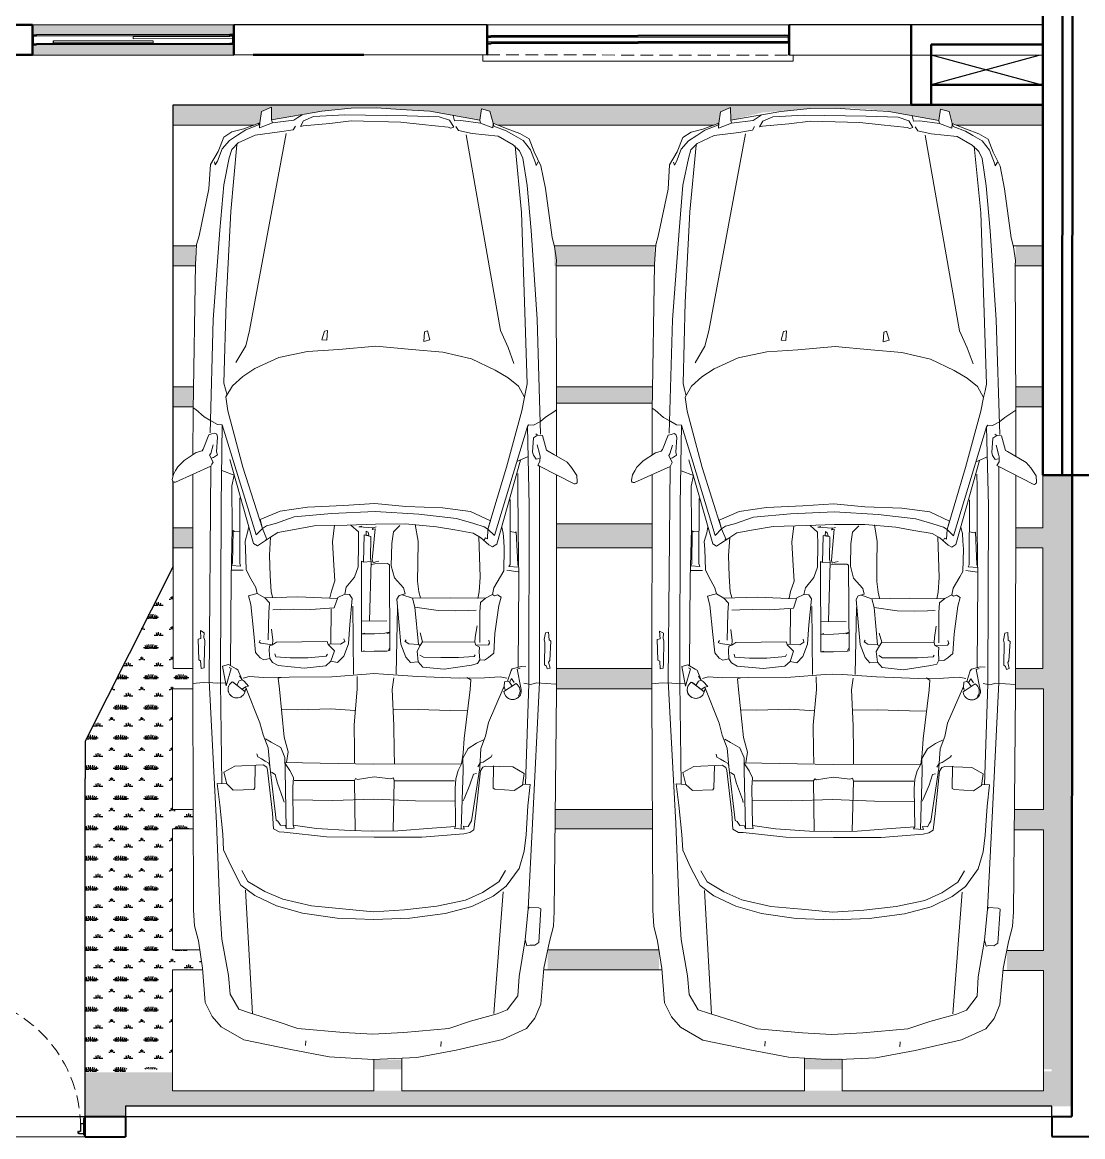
# Model space of a CAD drawing. Header units: centimetres. Extents: x -48696 to 156237, y -5617 to 29024.
# Drawn here: x -13619 to -13093, y 13970 to 14524 of the extents above; entities that cross this region are included whole.
import ezdxf

# ---------------------------------------------------------------- set-up
doc = ezdxf.new("R2010")
doc.units = ezdxf.units.CM
doc.linetypes.add('HIDDEN', pattern=[9.525, 6.35, -3.175])
for name, color, linetype in [('ACESSORIOS', 2, 'Continuous'), ('Hachuria - Moveis', 1, 'Continuous'), ('Piso', 55, 'Continuous'), ('PN010', 1, 'Continuous')]:
    doc.layers.add(name, color=color, linetype=linetype)
for name, color, linetype, lineweight in [('Hachura', 1, 'Continuous', 9), ('Parede Baixa', 5, 'Continuous', 50), ('Parede Corte', 4, 'Continuous', 40), ('Pisos Externos', 15, 'Continuous', 9), ('Portas - Janelas', 2, 'Continuous', 20), ('Projeção Janela', 15, 'HIDDEN', 9), ('Projeção Portas', 55, 'HIDDEN', 5), ('Vaga', 184, 'Continuous', 13)]:
    doc.layers.add(name, color=color, linetype=linetype, lineweight=lineweight)
pattern_1 = [(360, (2776.694, 2662.583), (15, 15), [2.25, -0.45, 0.6, -0.45, 2.25, -9]), (360, (2775.944, 2663.033), (15, 15), [1.5, -1.125, 2.25, -1.125, 1.5, -7.5]), (360, (2781.194, 2669.033), (15, 15), [1.875, -0.75, 1.875, -10.5]), (360, (2773.694, 2672.033), (15, 15), [0.75, -1.5, 0.75, -12]), (90, (2775.194, 2672.033), (-15, 15), [1.35, -13.65]), (90, (2779.694, 2663.033), (-15, 15), [1.5, -13.5]), (90, (2783.444, 2669.033), (-15, 15), [1.5, -13.5]), (45, (2781.644, 2662.883), (5e-15, 15), [1.5, -19.713203]), (135, (2777.744, 2662.883), (-15, 5e-15), [1.5, -19.713203]), (63.43495, (2781.194, 2662.958), (8e-10, 15), [1.5, -32.04102]), (75.963757, (2780.4442, 2663.033), (5e-10, 15), [1.5, -60.346584]), (75.963757, (2784.1942, 2669.033), (5e-10, 15), [1.2, -60.646584]), (75.963757, (2775.4942, 2672.033), (5e-10, 15), [1.05, -60.796584]), (104.036243, (2778.9442, 2663.033), (-5e-10, 15), [1.5, -60.346584]), (104.036243, (2782.6942, 2669.033), (-5e-10, 15), [1.2, -60.646584]), (104.036243, (2774.8942, 2672.033), (-5e-10, 15), [1.05, -60.796584]), (116.56505, (2778.194, 2662.958), (-6e-09, 15), [1.5, -32.041002])]

# ---------------------------------------------------------------- blocks, each defined once
blk = doc.blocks.new('Audi A4 Cab dessus')
at = {"color": 0, "linetype": 'Continuous', "flags": 128}
for points in [[(0.841, -0.23), (0.8417, 0.7715), (0.838, 1.7799), (0.8336, 1.8519), (0.8155, 1.9203), (0.7966, 2.0469), (0.7841, 2.2046), (0.7524, 2.2693), (0.7105, 2.3167), (0.6068, 2.377), (0.3901, 2.4221), (0.2129, 2.4556), (0.0121, 2.4683), (-0.1902, 2.4586), (-0.3715, 2.4252), (-0.5852, 2.3759), (-0.696, 2.3247), (-0.7348, 2.2778), (-0.7613, 2.2123), (-0.7762, 2.0474), (-0.8019, 1.9236), (-0.8198, 1.853), (-0.824, 1.7861), (-0.834, 0.774), (-0.8347, -0.2263)], [(-0.3024, 2.385), (-0.301, 2.4073)], [(0.3203, 2.3816), (0.3217, 2.404)], [(0.7584, -0.2673), (0.7669, 0.7224), (0.7321, 1.3788), (0.7164, 1.7697), (0.7075, 1.9136), (0.6778, 2.0813), (0.6697, 2.1669), (0.6293, 2.2367), (0.5811, 2.2532), (0.4536, 2.2926), (0.3571, 2.3256), (0.1476, 2.3432), (0.0137, 2.3517), (-0.1303, 2.3428), (-0.3375, 2.3245), (-0.4383, 2.2905), (-0.5613, 2.2579), (-0.6073, 2.2384), (-0.6562, 2.1743), (-0.6618, 2.085), (-0.6903, 1.9165)], [(-0.5878, 1.695), (-0.5448, 2.256)], [(0.5992, 1.6874), (0.5666, 2.2577)], [(-0.6777, 1.1988), (-0.713, 1.201), (-0.7024, 1.2989), (-0.6939, 1.4328), (-0.6847, 1.5084), (-0.6618, 1.5876), (-0.6029, 1.6691), (-0.5418, 1.7145), (-0.4447, 1.7622), (-0.3216, 1.7947), (-0.159, 1.8159), (0.0073, 1.8233), (0.1772, 1.8171), (0.337, 1.7936), (0.4558, 1.7592), (0.556, 1.7126), (0.6201, 1.6637), (0.6641, 1.5803), (0.6995, 1.5019), (0.704, 1.4299), (0.7178, 1.2946), (0.7295, 1.1953), (0.6849, 1.1981), (0.6994, 1.1434), (0.6483, 1.1153), (0.518, 1.11), (0.5007, 1.1201), (0.4971, 1.1337), (0.4738, 1.3324), (0.4693, 1.4044), (0.4434, 1.4194), (0.4211, 1.4208), (0.2253, 1.4421), (0.0057, 1.4425), (-0.2138, 1.4429), (-0.4074, 1.4282), (-0.4348, 1.421), (-0.4535, 1.4087), (-0.4627, 1.3331), (-0.484, 1.1373), (-0.4941, 1.12), (-0.5077, 1.1164), (-0.633, 1.1198), (-0.6849, 1.1499), (-0.677, 1.2032), (-0.6396, 1.2278), (-0.5504, 1.2221), (-0.5417, 1.2171), (-0.5437, 1.1142)], [(-0.7038, 1.774), (-0.7241, 1.3809), (-0.7562, 0.7287), (-0.7561, -0.266), (-0.7475, -0.2711), (-0.7575, -0.2884), (-0.7589, -0.3107), (-0.7553, -0.3243), (-0.7445, -0.3654)], [(0.6159, 1.5968), (0.5877, 1.6478), (0.5099, 1.6931), (0.4271, 1.7297), (0.2946, 1.7604), (0.1521, 1.7739), (0.0095, 1.7873), (-0.1344, 1.7785), (-0.2834, 1.761), (-0.4151, 1.7334), (-0.4935, 1.698), (-0.5683, 1.649), (-0.5984, 1.5971)], [(-0.3692, 1.3944), (-0.3642, 1.4031), (-0.4088, 1.4059), (-0.4052, 1.3922), (-0.4275, 1.3936), (-0.4376, 1.3763), (-0.4426, 1.3677), (-0.4804, 1.1236), (-0.486, 1.0344), (-0.5075, 0.9775), (-0.5204, 0.9155), (-0.5885, 0.7585)], [(-0.4975, 0.9947), (-0.4651, 1.0106), (-0.4277, 1.0352), (-0.4026, 1.0784), (-0.4034, 1.1367), (-0.3953, 1.405)], [(0.3787, 1.3877), (0.2721, 1.4033), (0.1159, 1.4132), (0.013, 1.4152), (-0.1036, 1.4136), (-0.2613, 1.4011), (-0.3692, 1.3944), (-0.3668, 1.2195), (-0.3696, 1.1749), (-0.3811, 1.1353), (-0.3967, 1.1058), (-0.404, 1.0561), (-0.4082, 0.9891), (-0.4359, 0.7623), (-0.4387, 0.7177), (-0.4215, 0.7077)], [(0.411, 1.4035), (0.375, 1.4013), (0.3787, 1.3877), (0.3811, 1.2128), (0.3783, 1.1681), (0.3942, 1.1358), (0.4187, 1.0984), (0.007, 1.1064), (-0.3967, 1.1058)], [(-0.0813, 1.4122), (-0.0867, 1.184), (-0.0831, 1.1703), (-0.0695, 1.1739), (0.0061, 1.1647), (0.0831, 1.1777), (0.0918, 1.1727), (0.0968, 1.1814), (0.3747, 1.1818)], [(0.0968, 1.1814), (0.0936, 1.4146)], [(0.506, 0.9898), (0.48, 1.0049), (0.4368, 1.03), (0.4173, 1.076), (0.4165, 1.1343), (0.411, 1.4035), (0.4147, 1.3899), (0.437, 1.3885), (0.4492, 1.3698), (0.4579, 1.3648), (0.4871, 1.1165), (0.4907, 1.1028), (0.508, 1.0927), (0.5253, 1.0827), (0.5425, 1.0726), (0.5462, 1.059)], [(-0.4036, 1.2756), (-0.4086, 1.267), (-0.4352, 1.2014), (-0.4516, 1.1532), (-0.4653, 1.1496)], [(-0.3676, 1.2778), (-0.1841, 1.2752), (0.0081, 1.2676), (0.1967, 1.2737), (0.3803, 1.2711)], [(0.4213, 1.2819), (0.4249, 1.2682), (0.4517, 1.1949), (0.4625, 1.1539), (0.4798, 1.1438)], [(-0.6907, 1.1996), (-0.7065, 0.7346), (-0.7089, -0.0853), (-0.7004, -0.4488)], [(-0.0867, 1.184), (-0.3646, 1.1835)], [(0.6849, 1.1981), (0.6553, 1.2268), (0.561, 1.2238), (0.556, 1.2152), (0.554, 1.1122)], [(0.7072, 1.1967), (0.7137, 0.7303), (0.7113, -0.0896), (0.7061, -0.4567)], [(-0.5379, 1.0645), (-0.5329, 1.0732), (-0.5142, 1.0854), (-0.4955, 1.0977), (-0.4818, 1.1013), (-0.4717, 1.1186)], [(-0.0853, 0.7089), (-0.0775, 0.7622), (-0.0849, 0.9284), (-0.0865, 1.045), (-0.0873, 1.1033)], [(0.0846, 0.7027), (0.0838, 0.761), (0.0986, 0.9258), (0.097, 1.0424), (0.0962, 1.1007)], [(0.4344, 0.7075), (0.4481, 0.7111), (0.4422, 0.7608), (0.4203, 0.9818), (0.4022, 1.0501), (0.4093, 1.0985)], [(0.4871, 1.1165), (0.4951, 1.0308), (0.5182, 0.9711), (0.5327, 0.9164), (0.5985, 0.751)], [(-0.0805, 0.8565), (-0.1971, 0.8548), (-0.3447, 0.8597), (-0.4253, 0.8603)], [(0.0944, 0.8589), (0.206, 0.8519), (0.3586, 0.8557), (0.4329, 0.8551)], [(-0.5921, 0.7722), (-0.6482, 0.7354)], [(0.5999, 0.7733), (0.6554, 0.7295)], [(0.6033, 0.7706), (0.6588, 0.7268)], [(-0.6842, 0.7332), (-0.7152, 0.7396), (-0.7425, 0.7324), (-0.7872, 0.7352), (-0.8318, 0.738)], [(-0.5936, 0.7499), (-0.595, 0.7275), (-0.6086, 0.7239), (-0.6251, 0.6757), (-0.6301, 0.667), (-0.6711, 0.6562), (-0.6935, 0.6576)], [(-0.6661, 0.6648), (-0.6525, 0.6684), (-0.6697, 0.7553)], [(-0.6396, 0.7304), (-0.6273, 0.7117), (-0.6173, 0.729)], [(-0.6086, 0.7239), (-0.6173, 0.729), (-0.6295, 0.7477)], [(-0.5936, 0.7499), (-0.5972, 0.7635)], [(0.6266, 0.6999), (0.6143, 0.7186), (0.6057, 0.7236), (0.5848, 0.7473), (0.5985, 0.751), (0.6147, 0.7616)], [(0.5947, 0.7575), (0.5997, 0.7661)], [(0.6735, 0.6611), (0.6648, 0.6661), (0.6877, 0.7453), (0.7044, 0.6547), (0.6771, 0.6474), (0.6425, 0.6675), (0.6339, 0.6726), (0.6143, 0.7186), (0.628, 0.7222), (0.6395, 0.742)], [(0.6914, 0.7317), (0.7273, 0.7339), (0.7497, 0.7325), (0.7943, 0.7297), (0.8417, 0.7352)], [(0.6093, 0.7099), (0.582, 0.7027), (0.515, 0.7069), (0.3984, 0.7053), (0.2012, 0.7043), (0.0436, 0.6918), (0.0076, 0.6896), (-0.037, 0.6924), (-0.1933, 0.7022), (-0.3855, 0.7099), (-0.5021, 0.7083), (-0.574, 0.7038), (-0.605, 0.7103)], [(-0.1975, 0.6353), (-0.2184, 0.659), (-0.3163, 0.6697), (-0.443, 0.6508), (-0.4703, 0.6435), (-0.4804, 0.6262), (-0.4781, 0.5902), (-0.4795, 0.5679), (-0.4623, 0.5579)], [(-0.0953, 0.6916), (-0.1014, 0.3828)], [(0.1019, 0.6926), (0.1045, 0.3788)], [(-0.6554, -0.2321), (-0.6562, -0.1738), (-0.6572, 0.0235), (-0.6605, 0.2567), (-0.6575, 0.6598)], [(-0.1981, 0.5547), (-0.182, 0.3834), (-0.1711, 0.3424), (-0.346, 0.3399), (-0.5073, 0.3411), (-0.5396, 0.3253), (-0.5483, 0.3303), (-0.562, 0.3267), (-0.5792, 0.3367), (-0.5678, 0.3763), (-0.5507, 0.5052), (-0.5451, 0.5945), (-0.5214, 0.6154), (-0.5027, 0.6276), (-0.4804, 0.6262)], [(-0.4586, 0.5442), (-0.2168, 0.5424), (-0.2067, 0.5597), (-0.1916, 0.5856), (-0.1975, 0.6353), (-0.1615, 0.6375), (-0.1406, 0.6138), (-0.1175, 0.5541), (-0.1094, 0.4684), (-0.0991, 0.3468), (-0.1092, 0.3295), (-0.1365, 0.3223), (-0.1293, 0.2949), (-0.0875, 0.2475), (-0.073, 0.1928), (-0.075, 0.0899), (-0.0828, 0.0366), (-0.1116, 0.007)], [(0.473, 0.3959), (0.437, 0.3937), (0.3787, 0.3929), (0.2981, 0.3935), (0.1902, 0.3868), (0.1737, 0.3386), (0.1413, 0.3227), (0.119, 0.3241), (0.1067, 0.3428), (0.1188, 0.463), (0.1244, 0.5523), (0.1459, 0.6092), (0.1747, 0.6387), (0.2056, 0.6323)], [(0.4787, 0.4852), (0.4728, 0.5348), (0.4742, 0.5571), (0.4555, 0.5449), (0.2223, 0.5416), (0.2187, 0.5553), (0.1891, 0.5841), (0.2056, 0.6323), (0.2293, 0.6532), (0.3287, 0.6649), (0.4489, 0.6528), (0.4748, 0.6378), (0.4871, 0.6191)], [(0.2215, 0.5999), (0.2265, 0.6086), (0.3122, 0.6166), (0.3928, 0.616), (0.4598, 0.6118), (0.4634, 0.5982)], [(0.5444, 0.3197), (0.5581, 0.3233), (0.5854, 0.3306), (0.5746, 0.3716), (0.5607, 0.5069), (0.5526, 0.5925), (0.5317, 0.6163), (0.5144, 0.6263), (0.4871, 0.6191), (0.4893, 0.5831), (0.4879, 0.5608), (0.4742, 0.5571), (0.5275, 0.5493), (0.5362, 0.5443), (0.5311, 0.5356)], [(0.6508, -0.2254), (0.6611, -0.1761), (0.66, 0.0212), (0.6655, 0.2493), (0.6684, 0.6525)], [(0.8037, 0.6663), (0.7901, 0.6627)], [(-0.2039, 0.6043), (-0.2212, 0.6144), (-0.3018, 0.615), (-0.3824, 0.6156), (-0.4544, 0.6112), (-0.4594, 0.6025)], [(0.0163, 0.1872), (0.0026, 0.1836), (-0.0557, 0.1827), (-0.0643, 0.1878), (-0.0664, 0.5822), (-0.0527, 0.5859), (0.0056, 0.5867), (0.0639, 0.5875), (0.0502, 0.5838)], [(-0.0593, 0.5807), (-0.0643, 0.5721)], [(0.0559, 0.1757), (0.0645, 0.1707), (0.0639, 0.5875)], [(-0.522, 0.5347), (-0.5256, 0.5484), (-0.5206, 0.5571), (-0.4623, 0.5579), (-0.4586, 0.5442), (-0.46, 0.5219), (-0.4679, 0.4686)], [(-0.5073, 0.3411), (-0.4835, 0.3621), (-0.4807, 0.4067), (-0.4809, 0.5456)], [(-0.2168, 0.5424), (-0.2059, 0.5014)], [(-0.2067, 0.5597), (-0.1981, 0.5547), (-0.1534, 0.5519), (-0.1361, 0.5418)], [(-0.1359, 0.542), (-0.1409, 0.5334)], [(0.205, 0.5517), (0.1604, 0.5545), (0.1417, 0.5422), (0.1453, 0.5286)], [(0.2187, 0.5553), (0.205, 0.5517), (0.2038, 0.3905)], [(0.5837, 0.0112), (0.5895, 0.039), (0.6009, 0.0787), (0.5987, 0.1146), (0.5957, 0.2089), (0.5798, 0.2413), (0.5517, 0.2924), (0.5444, 0.3197), (0.5098, 0.3398), (0.4889, 0.3635), (0.4917, 0.4082), (0.4951, 0.5334)], [(-0.0533, 0.5052), (-0.067, 0.5016), (0.005, 0.506), (0.0633, 0.5068)], [(-0.0637, 0.4982), (-0.05, 0.5018)], [(-0.0525, 0.4469), (0.0641, 0.4485)], [(0.0281, 0.4463), (0.0199, 0.1735)], [(-0.182, 0.3834), (-0.2885, 0.3991), (-0.3692, 0.3997), (-0.4275, 0.3988), (-0.4634, 0.3966)], [(-0.5396, 0.3253), (-0.5461, 0.2943), (-0.5762, 0.2424), (-0.5913, 0.2165), (-0.5933, 0.1135), (-0.5911, 0.0776), (-0.5889, 0.0416), (-0.5816, 0.0142)], [(-0.4759, 0.0569), (-0.4789, 0.1512), (-0.4819, 0.2454), (-0.4777, 0.3124), (-0.4713, 0.3434)], [(-0.1836, 0.0026), (-0.1966, 0.0796), (-0.1946, 0.1825), (-0.194, 0.2632), (-0.1999, 0.3128), (-0.2071, 0.3402)], [(-0.1711, 0.3424), (-0.1229, 0.3259)], [(0.1133, 0.0046), (0.0784, 0.0354), (0.0776, 0.0937), (0.0796, 0.1966), (0.0961, 0.2449), (0.1349, 0.2917), (0.1413, 0.3227)], [(0.1753, 0.3432), (0.3572, 0.336), (0.5098, 0.3398)], [(0.1886, 0.006), (0.1978, 0.0816), (0.1912, 0.1896), (0.1868, 0.2616), (0.2032, 0.3098), (0.2097, 0.3408)], [(0.4833, 0.0603), (0.4885, 0.144), (0.4855, 0.2383), (0.4811, 0.3103), (0.4738, 0.3376)], [(-0.605, 0.2129), (-0.6582, 0.2207)], [(0.6094, 0.2126), (0.6646, 0.2133)], [(-0.621, -0.1132), (-0.62, 0.1869), (-0.615, 0.1956), (-0.6597, 0.1984), (-0.656, 0.1847), (-0.6488, 0.0354), (-0.6454, 0.0386), (-0.6205, 0.035)], [(0.0101, 0.0173), (0.0151, 0.0259), (0.0014, 0.0223), (0.0149, 0.1649), (0.0112, 0.1785), (-0.0024, 0.1749), (-0.0161, 0.1713)], [(0.6243, -0.12), (0.6252, 0.1802), (0.6216, 0.1939), (0.6632, 0.191), (0.6582, 0.1824), (0.6559, 0.0297), (0.6503, 0.0347), (0.6248, 0.0329)], [(-0.6683, -0.294), (-0.5587, 0.0934), (-0.54, 0.1057), (-0.5227, 0.0957), (-0.4845, 0.0619), (-0.4499, 0.0418), (-0.3657, 0.0275), (-0.2815, 0.0132), (-0.1389, -0.0002), (0, 0), (0.1303, 0.0052), (0.2829, 0.0091), (0.3735, 0.0258), (0.4505, 0.0388), (0.4879, 0.0634), (0.5253, 0.0879), (0.544, 0.1002), (0.5613, 0.0901), (0.6713, -0.2977)], [(-0.5183, 0.0237), (-0.5479, 0.0524), (-0.6496, -0.2817), (-0.7004, -0.4488), (-0.7054, -0.4574), (-0.7278, -0.456), (-0.7601, -0.4719), (-0.7838, -0.4928), (-0.8212, -0.5174), (-0.8349, -0.5263)], [(0.5066, 0.0756), (0.5039, 0.07), (0.5016, 0.067), (0.5211, 0.0209), (0.5024, 0.0087), (0.4614, -0.0022), (0.3744, -0.0325), (0.2031, -0.0486), (0.0008, -0.0583), (-0.2, -0.0457), (-0.3735, -0.0258), (-0.4528, -0.0028), (-0.501, 0.0136), (-0.5183, 0.0237), (-0.5155, 0.0683), (-0.5068, 0.0633), (-0.4998, 0.0754)], [(-0.643, -1.7429), (-0.673, -1.4363), (-0.6873, -1.0232), (-0.6994, -0.646), (-0.693, -0.6151), (-0.6865, -0.5841), (-0.6737, -0.5222), (-0.6035, -0.2622), (-0.5183, 0.0237), (-0.5298, -0.0149), (-0.4383, -0.0575), (-0.3094, -0.0746), (-0.1395, -0.0808), (0.003, -0.0943), (0.147, -0.0854), (0.3132, -0.078), (0.4399, -0.0591), (0.532, -0.0201), (0.5211, 0.0209)], [(-0.6865, -0.5841), (-0.6584, -0.6352), (-0.6115, -0.674), (-0.551, -0.7091), (-0.4422, -0.7608), (-0.3098, -0.7916), (-0.1672, -0.805), (-0.0024, -0.8199), (0.1689, -0.8038), (0.3129, -0.7949), (0.4446, -0.7674), (0.5554, -0.7161), (0.6114, -0.6793), (0.6589, -0.6375), (0.689, -0.5856), (0.6796, -0.5223), (0.6108, -0.2625), (0.5211, 0.0209), (0.5499, 0.0505), (0.654, -0.2876), (0.7061, -0.4567), (0.7284, -0.4581), (0.763, -0.4782), (0.789, -0.4933), (0.8272, -0.5271), (0.8406, -0.5349)], [(-0.0036, 0.0137), (0.0101, 0.0173), (0.077, 0.0131), (0.0633, 0.0095)], [(-0.93, -0.1951), (-0.9282, -0.2238), (-0.916, -0.2425), (-0.9037, -0.2612), (-0.8828, -0.285), (-0.8223, -0.3201), (-0.7963, -0.3352), (-0.7877, -0.3402), (-0.7696, -0.4086), (-0.7473, -0.41), (-0.7286, -0.3977), (-0.7243, -0.3308), (-0.728, -0.3171), (-0.7402, -0.2984), (-0.7539, -0.302)], [(-0.7561, -0.266), (-0.9155, -0.1855)], [(0.9361, -0.2045), (0.9311, -0.2289), (0.921, -0.2462), (0.911, -0.2635), (0.8822, -0.2931), (0.8261, -0.3299), (0.7988, -0.3371), (0.7938, -0.3457), (0.7672, -0.4113), (0.7536, -0.4149), (0.7399, -0.4185), (0.7312, -0.4135), (0.7276, -0.3998), (0.7318, -0.3329), (0.7282, -0.3192), (0.7469, -0.3069), (0.7579, -0.304)], [(0.7477, -0.3652), (0.7592, -0.3256), (0.7642, -0.317), (0.7483, -0.2846), (0.7533, -0.276), (0.7584, -0.2673), (0.9222, -0.1934)], [(0.7077, -0.2469), (0.6508, -0.2254)], [(-0.7006, -0.3099), (-0.6546, -0.2904)], [(-0.8348, -0.3129), (-0.8349, -0.521), (-0.8324, -1.1933), (-0.8339, -1.2156), (-0.8244, -1.2789), (-0.8135, -1.3199), (-0.783, -1.5459), (-0.7626, -1.6503), (-0.7309, -1.715), (-0.7078, -1.7747), (-0.6645, -1.7998), (-0.6076, -1.8213), (-0.5421, -1.8479), (-0.5276, -1.9026), (-0.488, -1.914), (-0.4802, -1.8607), (-0.4838, -1.8471), (-0.4802, -1.8607), (-0.2498, -1.9021), (-0.1159, -1.9106), (-0.0043, -1.9176), (0.1123, -1.916), (0.2476, -1.9021), (0.4786, -1.8629), (0.4794, -1.9212), (0.5255, -1.9017), (0.5333, -1.8484), (0.6067, -1.8217), (0.6614, -1.8072), (0.6988, -1.7826), (0.7253, -1.7171), (0.7605, -1.6566), (0.7675, -1.545), (0.8125, -1.3283), (0.824, -1.2887), (0.8282, -1.2217), (0.8296, -1.1994), (0.8408, -0.5235), (0.841, -0.3201)], [(-0.7609, -0.4136), (-0.745, -0.9434), (-0.717, -1.3529), (-0.6987, -1.5602), (-0.6798, -1.6868), (-0.6639, -1.7192), (-0.6344, -1.748), (-0.5652, -1.7882), (-0.445, -1.8002), (-0.3831, -1.8131), (-0.3708, -1.8318)], [(0.7622, -0.4199), (0.7472, -0.9433), (0.7168, -1.3536), (0.6992, -1.5631), (0.6734, -1.6869), (0.662, -1.7266), (0.6332, -1.7561), (0.5548, -1.7915), (0.4418, -1.8068), (0.3785, -1.8162), (0.3685, -1.8335)], [(0.6383, -1.7475), (0.6666, -1.4401), (0.6883, -1.0247), (0.6985, -0.6489), (0.6913, -0.6216), (0.684, -0.5942)], [(-0.6381, -0.7395), (-0.6113, -0.8129), (-0.5759, -0.8913), (-0.4176, -1.793)], [(0.6432, -0.744), (0.598, -0.8218), (0.5801, -0.8924), (0.4109, -1.8004)], [(-0.7504, -1.669), (-0.7403, -1.6517), (-0.7367, -1.6653), (-0.7136, -1.725), (-0.6804, -1.7675), (-0.6372, -1.7926), (-0.6026, -1.8127), (-0.5457, -1.8342), (-0.5421, -1.8479), (-0.5407, -1.8256), (-0.4838, -1.8471), (-0.3928, -1.8591), (-0.3638, -1.8582), (-0.3573, -1.8828)], [(0.7418, -1.6688), (0.7382, -1.6552), (0.7281, -1.6725), (0.7066, -1.7294), (0.6728, -1.7676), (0.6354, -1.7921), (0.5981, -1.8166), (0.5383, -1.8397), (0.5333, -1.8484), (0.5347, -1.8261), (0.475, -1.8492)], [(-0.1454, -1.8818), (-0.293, -1.877), (-0.3412, -1.8605), (-0.3609, -1.8284), (-0.3472, -1.8248), (-0.3348, -1.8296), (-0.2146, -1.8416), (-0.1167, -1.8523), (0.1115, -1.8577), (0.2108, -1.846), (0.3325, -1.8357), (0.3461, -1.8321), (0.3311, -1.8581), (0.285, -1.8776), (0.1411, -1.8864), (-0.1454, -1.8818)], [(0.475, -1.8492), (0.3757, -1.8609), (0.357, -1.8731), (0.3383, -1.8854)]]:
    blk.add_lwpolyline(points, dxfattribs=at)
for points in [[(-0.6976, 1.9439), (-0.7113, 1.9403), (-0.7336, 1.9417), (-0.7523, 1.9294), (-0.7621, 1.7732), (-0.7535, 1.7682), (-0.7088, 1.7654), (-0.7038, 1.774), (-0.6903, 1.9165)], [(-0.5936, 0.7499), (-0.5885, 0.7585)], [(-0.7791, 0.6495), (-0.7878, 0.6546), (-0.7914, 0.6682), (-0.805, 0.6646), (-0.7978, 0.6373), (-0.8028, 0.6286), (-0.8085, 0.5394), (-0.7998, 0.5343), (-0.7976, 0.4983), (-0.7839, 0.502), (-0.7775, 0.5329), (-0.7811, 0.5466)], [(0.7901, 0.6627), (0.8037, 0.6663), (0.806, 0.6303), (0.8146, 0.6253), (0.8176, 0.531), (0.804, 0.5274), (0.8062, 0.4914), (0.7889, 0.5015), (0.7903, 0.5238), (0.7867, 0.5375), (0.7887, 0.6404)], [(0.0496, 0.5032), (0.0633, 0.5068)], [(0.0559, 0.1757), (0.0199, 0.1735), (0.0235, 0.1598), (0.0215, 0.0569), (0.0525, 0.0505)], [(0.0338, 0.0382), (0.0424, 0.0332), (0.0436, 0.0523), (0.0302, 0.0519)], [(-0.7386, -0.415), (-0.7473, -0.41)], [(-0.2398, -0.8901), (-0.2506, -0.849), (-0.2233, -0.8418), (-0.2261, -0.8864)], [(0.2353, -0.8886), (0.2468, -0.849), (0.2244, -0.8476), (0.2216, -0.8922)], [(0.4786, -1.8629), (0.475, -1.8492)]]:
    blk.add_lwpolyline(points, close=True, dxfattribs=at)
for points in [[(-0.6074, 0.8003, 0.753554), (-0.6697, 0.7553)], [(-0.6586, 0.7925, 0.429634), (-0.6482, 0.7354)], [(-0.5921, 0.7722, 0.624869), (-0.6592, 0.7981)], [(0.6673, 0.7905, 0.624869), (0.5997, 0.7661)], [(0.6768, 0.7474, 0.753554), (0.6155, 0.7938)], [(0.6606, 0.7278, 0.429634), (0.6723, 0.7847)], [(-0.9155, -0.1855, 0.579223), (-0.93, -0.1951)], [(0.9361, -0.2045, 0.612971), (0.9222, -0.1934)]]:
    blk.add_lwpolyline(points, format="xyb", dxfattribs=at)

msp = doc.modelspace()

# ---------------------------------------------------------------- hatches: boundary and pattern name
h = msp.add_hatch()
h.set_pattern_fill('GRASS2', color=74, scale=15, pattern_type=2)
h.set_pattern_definition(pattern_1)
h.paths.add_polyline_path([(-13544.31352, 14272.49241), (-13534.49736, 14272.49241), (-13534.49736, 14262.49241), (-13544.31352, 14262.49241)])
h.paths.add_polyline_path([(-13544.31352, 14342.49241), (-13534.42047, 14342.49241), (-13534.42047, 14332.49241), (-13544.31352, 14332.49241)])
h.paths.add_polyline_path([(-13533.25984, 14402.49241), (-13544.23187, 14402.49241), (-13544.23187, 14412.49241), (-13533.25984, 14412.49241)])
edge = h.paths.add_edge_path()
edge.add_line((-13112.44619, 14482.49241), (-13544.23187, 14482.49241))
edge.add_line((-13544.23187, 14482.49241), (-13544.23187, 14472.49241))
edge.add_line((-13544.23187, 14472.49241), (-13504.15111, 14472.49241))
edge.add_line((-13504.15111, 14472.49241), (-13501.30896, 14473.52825))
edge.add_line((-13501.30896, 14473.52825), (-13500.46435, 14479.27037))
edge.add_line((-13500.46435, 14479.27037), (-13495.50264, 14481.37237))
edge.add_line((-13495.50264, 14481.37237), (-13495.41553, 14475.08877))
edge.add_line((-13495.41553, 14475.08877), (-13479.86189, 14477.72966))
edge.add_line((-13479.86189, 14477.72966), (-13472.14582, 14479.03978))
edge.add_line((-13472.14582, 14479.03978), (-13470.77128, 14479.4605))
edge.add_line((-13470.77128, 14479.4605), (-13463.22865, 14480.06395))
edge.add_line((-13463.22865, 14480.06395), (-13459.06263, 14480.68388))
edge.add_line((-13459.06263, 14480.68388), (-13455.14452, 14480.97865))
edge.add_line((-13455.14452, 14480.97865), (-13452.1354, 14480.97865))
edge.add_line((-13452.1354, 14480.97865), (-13448.02327, 14481.14048))
edge.add_line((-13448.02327, 14481.14048), (-13443.63072, 14481.14048))
edge.add_line((-13443.63072, 14481.14048), (-13439.31481, 14480.73092))
edge.add_line((-13439.31481, 14480.73092), (-13434.85524, 14480.53339))
edge.add_line((-13434.85524, 14480.53339), (-13431.66493, 14480.33765))
edge.add_line((-13431.66493, 14480.33765), (-13427.39615, 14480.05673))
edge.add_line((-13427.39615, 14480.05673), (-13420.77345, 14479.64234))
edge.add_line((-13420.77345, 14479.64234), (-13417.3483, 14479.45504))
edge.add_line((-13417.3483, 14479.45504), (-13414.82812, 14479.11137))
edge.add_line((-13414.82812, 14479.11137), (-13411.24826, 14478.60256))
edge.add_line((-13411.24826, 14478.60256), (-13405.32594, 14477.2379))
edge.add_line((-13405.32594, 14477.2379), (-13402.14538, 14476.94001))
edge.add_line((-13402.14538, 14476.94001), (-13398.09179, 14476.14413))
edge.add_line((-13398.09179, 14476.14413), (-13392.08243, 14474.8583))
edge.add_line((-13392.08243, 14474.8583), (-13391.97371, 14475.59762))
edge.add_line((-13391.97371, 14475.59762), (-13391.23802, 14480.60032))
edge.add_line((-13391.23802, 14480.60032), (-13386.96931, 14479.36554))
edge.add_line((-13386.96931, 14479.36554), (-13385.40868, 14473.472))
edge.add_line((-13385.40868, 14473.472), (-13382.98885, 14472.49241))
edge.add_line((-13382.98885, 14472.49241), (-13275.63267, 14472.49241))
edge.add_line((-13275.63267, 14472.49241), (-13273.2902, 14473.34614))
edge.add_line((-13273.2902, 14473.34614), (-13272.44558, 14479.08826))
edge.add_line((-13272.44558, 14479.08826), (-13267.48387, 14481.19026))
edge.add_line((-13267.48387, 14481.19026), (-13267.39676, 14474.90667))
edge.add_line((-13267.39676, 14474.90667), (-13251.47162, 14478.75845))
edge.add_line((-13251.47162, 14478.75845), (-13227.91885, 14480.6299))
edge.add_line((-13227.91885, 14480.6299), (-13218.91357, 14480.75482))
edge.add_line((-13218.91357, 14480.75482), (-13206.38734, 14480.75482))
edge.add_line((-13206.38734, 14480.75482), (-13190.8658, 14479.67738))
edge.add_line((-13190.8658, 14479.67738), (-13164.06366, 14474.67619))
edge.add_line((-13164.06366, 14474.67619), (-13163.21925, 14480.41821))
edge.add_line((-13163.21925, 14480.41821), (-13158.95054, 14479.18344))
edge.add_line((-13158.95054, 14479.18344), (-13157.38991, 14473.2899))
edge.add_line((-13157.38991, 14473.2899), (-13155.41993, 14472.49241))
edge.add_line((-13155.41993, 14472.49241), (-13112.44467, 14472.49241))
edge.add_line((-13112.44467, 14472.49241), (-13112.44467, 14482.49241))
h = msp.add_hatch()
h.set_pattern_fill('GRASS2', color=74, scale=15, pattern_type=2)
h.set_pattern_definition(pattern_1)
h.paths.add_polyline_path([(-13305.23806, 14402.49241), (-13354.98282, 14402.49241), (-13354.98282, 14412.155), (-13305.23806, 14412.155)])
h.paths.add_polyline_path([(-13306.368, 14334.34326), (-13353.89397, 14334.34326), (-13353.89397, 14342.49241), (-13306.368, 14342.49241)])
h.paths.add_polyline_path([(-13306.47847, 14262.49241), (-13353.88917, 14262.49241), (-13353.88917, 14274.34326), (-13306.47847, 14274.34326)])
h.paths.add_polyline_path([(-13306.52751, 14192.49241), (-13353.93935, 14192.49241), (-13353.93935, 14202.49241), (-13306.52751, 14202.49241)])
h.paths.add_polyline_path([(-13306.27894, 14122.86271), (-13354.5232, 14122.86271), (-13354.5232, 14132.49241), (-13306.27894, 14132.49241)])
h.paths.add_polyline_path([(-13358.26661, 14062.86271), (-13303.05721, 14062.86271), (-13303.05721, 14052.86271), (-13358.26661, 14052.86271)])
h.paths.add_polyline_path([(-13430.80024, 14003.53191), (-13444.65551, 14003.53191), (-13444.65551, 14008.32953), (-13430.80024, 14008.32953)])
h.paths.add_polyline_path([(-13212.07303, 14003.53191), (-13230.80024, 14003.53191), (-13230.80024, 14008.98671), (-13212.07303, 14008.98671)])
h.paths.add_polyline_path([(-13112.07303, 14052.49241), (-13097.93265, 14052.48416), (-13097.92155, 13998.52608), (-13107.96412, 13998.42944), (-13107.96412, 14003.53191), (-13112.07303, 14003.53191)])
h.paths.add_polyline_path([(-13130.28693, 14062.49241), (-13097.93265, 14062.49241), (-13097.93265, 14052.48416), (-13130.28693, 14052.48416)])
h.paths.add_polyline_path([(-13097.93265, 14062.49241), (-13112.07303, 14062.49241), (-13112.07303, 14122.49241), (-13097.93265, 14122.49241)])
h.paths.add_polyline_path([(-13126.50264, 14132.49241), (-13097.93265, 14132.49241), (-13097.93265, 14122.49241), (-13126.50264, 14122.49241)])
h.paths.add_polyline_path([(-13097.93265, 14132.49241), (-13112.09872, 14132.49241), (-13112.09872, 14192.49241), (-13097.93265, 14192.49241)])
h.paths.add_polyline_path([(-13125.92046, 14202.49241), (-13097.93265, 14202.49241), (-13097.93265, 14192.49241), (-13125.92046, 14192.49241)])
h.paths.add_polyline_path([(-13097.93265, 14202.49241), (-13112.42336, 14202.49241), (-13112.42336, 14262.49241), (-13097.93265, 14262.49241)])
h.paths.add_polyline_path([(-13097.93265, 14262.49241), (-13125.87157, 14262.49241), (-13125.87157, 14272.49241), (-13097.93265, 14272.49241)])
h.paths.add_polyline_path([(-13097.93265, 14272.49241), (-13112.41819, 14272.49241), (-13112.41819, 14298.53833), (-13097.93265, 14298.53833)])
h.paths.add_polyline_path([(-13112.41819, 14332.49241), (-13125.87587, 14332.49241), (-13125.87587, 14342.49241), (-13112.41819, 14342.49241)])
h.paths.add_polyline_path([(-13125.87587, 14402.49241), (-13112.44467, 14402.49241), (-13112.44467, 14412.49241), (-13125.87587, 14412.49241)])
h = msp.add_hatch()
h.set_pattern_fill('GRASS2', color=74, scale=15, pattern_type=2)
h.set_pattern_definition(pattern_1)
h.paths.add_polyline_path([(-13544.36556, 14253.27442), (-13587.96424, 14166.41672), (-13587.96424, 13998.44093), (-13567.96426, 13998.44093), (-13567.96426, 14003.53191), (-13544.65551, 14003.53191), (-13544.65551, 14052.86271), (-13529.61584, 14052.86271), (-13531.0488, 14062.86271), (-13544.65551, 14062.86271), (-13544.65551, 14122.86271), (-13534.29704, 14122.86271), (-13534.33232, 14132.49241), (-13544.65551, 14132.49241), (-13544.65551, 14192.49241), (-13534.55229, 14192.52943), (-13534.55229, 14202.49241), (-13544.31352, 14202.49241)])
h = msp.add_hatch()
h.set_pattern_fill('GRASS2', color=74, scale=15, pattern_type=2)
h.set_pattern_definition(pattern_1)
h.paths.add_polyline_path([(-13568.01677, 14002.04038), (-13544.48589, 14002.04038), (-13544.48589, 13985.10311), (-13568.01677, 13985.10311)])
h.paths.add_polyline_path([(-13587.99878, 13980.01213), (-13568.01677, 13980.01213), (-13568.01677, 14002.04038), (-13587.99878, 14002.04038)])
h.paths.add_polyline_path([(-13544.48589, 13985.10311), (-13112.07303, 13985.10311), (-13112.07303, 13992.86271), (-13544.48589, 13992.86271)])
h.paths.add_polyline_path([(-13112.07303, 13985.10311), (-13097.96185, 13985.10311), (-13097.96185, 14002.4192), (-13112.07303, 14002.4192)])
at = {"layer": 'Pisos Externos'}
h = msp.add_hatch(dxfattribs=at)
h.set_pattern_fill('AR-SAND', color=256, scale=0.05, angle=315.0551575)
h.set_pattern_definition([(352.5551575, (50559.6072, 21347.2748), (1.67204645, 1.78851722), [0, -1.9304, 0, -2.159, 0, -2.06375]), (322.5551575, (50559.6072, 21347.2748), (4.12275256, 0.94902397), [0, -1.0414, 0, -1.7399, 0, -0.66675]), (282.5551575, (50558.5016, 21348.3783), (2.80434758, -2.78880073), [0, -0.635, 0, -2.286, 0, -2.9845]), (272.5551575, (50558.5016, 21348.3783), (3.48959236, -1.90804707), [0, -0.3175, 0, -1.4986, 0, -1.7145])])
h.paths.add_polyline_path([(-13514.22609, 14507.41131), (-13514.22318, 14512.41131), (-13614.2203, 14512.31505), (-13614.22614, 14507.31504)])
h.paths.add_polyline_path([(-13504.2039, 14517.42096), (-13514.2039, 14517.42679), (-13514.22025, 14517.42678), (-13514.21749, 14522.1713), (-13614.20866, 14522.29377), (-13614.21447, 14517.31506)])

# ---------------------------------------------------------------- linework, layer by layer
at = {"color": 5}
for p, q in [((-13388.4307, 14522.26963), (-13514.20274, 14522.26963)), ((-13112.45225, 14522.26963), (-13238.43068, 14522.26963)), ((-13388.43946, 14507.25233), (-13514.50678, 14507.32586)), ((-13112.44994, 14507.09136), (-13238.43949, 14507.16484))]:
    msp.add_line(p, q, dxfattribs=at)
for p, q in [((-13544.33935, 14298.20532), (-13544.23187, 14482.49241)), ((-13544.23187, 14482.49241), (-13177.84708, 14482.49241)), ((-13544.36556, 14253.27442), (-13544.34104, 14295.30223)), ((-13544.36556, 14253.27442), (-13587.96424, 14166.41672)), ((-13587.96424, 14166.41672), (-13587.99878, 14147.98793)), ((-13587.99878, 13980.01213), (-13587.99878, 14147.98793))]:
    msp.add_line(p, q)
at = {"color": 1}
for p, q in [((-13588.75465, 13978.99136), (-13588.75465, 13978.84136)), ((-13588.00465, 13978.99136), (-13588.75465, 13978.99136)), ((-13588.75465, 13978.84136), (-13588.66805, 13978.79136)), ((-13588.66805, 13978.39136), (-13588.75465, 13978.34136)), ((-13588.75465, 13978.34136), (-13588.75465, 13976.46136)), ((-13588.66805, 13978.79136), (-13588.61805, 13978.84136)), ((-13588.61805, 13978.34136), (-13588.66805, 13978.39136)), ((-13588.61805, 13978.84136), (-13588.20465, 13978.84136)), ((-13588.20465, 13978.34136), (-13588.61805, 13978.34136)), ((-13588.60465, 13971.79136), (-13588.60463, 13978.19136)), ((-13588.60463, 13978.19136), (-13588.15465, 13978.19136)), ((-13588.15464, 13978.79136), (-13588.15465, 13978.39136)), ((-13588.15465, 13978.19136), (-13588.15465, 13977.74136)), ((-13588.10465, 13977.69136), (-13588.05465, 13977.69136)), ((-13591.47965, 13972.66136), (-13591.70465, 13972.66136)), ((-13591.70465, 13972.66136), (-13591.70465, 13972.16136)), ((-13591.55465, 13972.31136), (-13591.55465, 13972.56136)), ((-13591.55465, 13972.56136), (-13591.42965, 13972.56136)), ((-13591.00465, 13972.31136), (-13591.55465, 13972.31136)), ((-13591.42965, 13972.56136), (-13591.42964, 13972.61136)), ((-13591.18464, 13971.64136), (-13588.75465, 13971.64136)), ((-13591.12964, 13972.61136), (-13591.12965, 13972.56136)), ((-13591.12965, 13972.56136), (-13591.00465, 13972.56136)), ((-13590.30465, 13972.66136), (-13591.07965, 13972.66136)), ((-13591.00465, 13972.56136), (-13591.00465, 13972.31136)), ((-13588.75465, 13976.46136), (-13590.30465, 13976.46136)), ((-13590.30465, 13976.46136), (-13590.30465, 13972.66136)), ((-13588.75465, 13971.64136), (-13588.66805, 13971.59136)), ((-13588.66805, 13971.19136), (-13588.75465, 13971.14136)), ((-13588.75465, 13971.14136), (-13588.75465, 13971.04136)), ((-13588.66805, 13971.59136), (-13588.61805, 13971.64136)), ((-13588.61805, 13971.14136), (-13588.66805, 13971.19136)), ((-13588.61805, 13971.64136), (-13588.20465, 13971.64136)), ((-13588.20465, 13971.14136), (-13588.61805, 13971.14136)), ((-13588.15465, 13971.79136), (-13588.60465, 13971.79136)), ((-13588.15465, 13972.22136), (-13588.15465, 13971.79136)), ((-13588.15465, 13971.59136), (-13588.15464, 13971.19136)), ((-13588.05462, 13972.27136), (-13588.10465, 13972.27136)), ((-13588.70465, 13970.99136), (-13588.00464, 13970.99136))]:
    msp.add_line(p, q, dxfattribs=at)
at = {"color": 4}
msp.add_line((-13588.0067, 13980.01213), (-13588.00464, 13970.01213), dxfattribs=at)
at = {"color": 1}
for centre, radius, start, end in [((-13588.20465, 13978.79135), 0.05001, 0.011458, 90), ((-13588.20466, 13978.39136), 0.05, 270.0014324, 359.9985676), ((-13588.10465, 13977.74136), 0.05, 180, 270), ((-13591.18465, 13972.16136), 0.52, 180, 270.0011018), ((-13591.47963, 13972.61137), 0.04999, 359.9879063, 90.0208131), ((-13591.07965, 13972.61137), 0.04999, 90, 180.0114603), ((-13588.20465, 13971.59135), 0.05, 0.0046634, 90), ((-13588.20464, 13971.19136), 0.05, 269.9876529, 0.0008891), ((-13588.10465, 13972.22136), 0.05, 90, 180), ((-13588.70465, 13971.04136), 0.05, 180, 270)]:
    msp.add_arc(centre, radius, start, end, dxfattribs=at)
at = {"layer": 'ACESSORIOS'}
msp.add_line((-13388.4307, 14522.26963), (-13238.435, 14522.46508), dxfattribs=at)
msp.add_lwpolyline([(-13567.9988, 13980.00064), (-13107.99866, 13980.00064), (-13107.99866, 13985.10311), (-13567.9988, 13985.10311)], close=True, dxfattribs=at)
at = {"layer": 'Hachura'}
for p, q in [((-13238.96134, 14516.18443), (-13387.95865, 14515.77098)), ((-13238.95579, 14514.18443), (-13387.9531, 14513.77099)), ((-13238.43653, 14517.18589), (-13240.46369, 14517.18026)), ((-13238.96231, 14516.68443), (-13240.4623, 14516.68026)), ((-13238.95398, 14513.68444), (-13240.45398, 14513.68027)), ((-13238.95398, 14513.68444), (-13238.96231, 14516.68443)), ((-13238.4367, 14513.18587), (-13240.45259, 14513.18028))]:
    msp.add_line(p, q, dxfattribs=at)
for points in [[(-13603.71163, 14514.32516), (-13554.20099, 14514.37283), (-13554.20002, 14513.37283), (-13603.71067, 14513.32516)], [(-13564.20291, 14516.3632), (-13514.70292, 14516.41085)], [(-13514.70196, 14515.41085), (-13564.20195, 14515.3632), (-13564.20291, 14516.3632)]]:
    msp.add_lwpolyline(points, dxfattribs=at)
at = {"layer": 'Hachuria - Moveis'}
for p, q in [((-13614.2145, 14517.29379), (-13612.2145, 14517.29571)), ((-13613.71401, 14516.79427), (-13612.21402, 14516.79571)), ((-13613.71016, 14512.79427), (-13613.71401, 14516.79427)), ((-13612.21402, 14516.79571), (-13612.2145, 14517.29571)), ((-13603.71067, 14513.32516), (-13603.71163, 14514.32516)), ((-13514.2039, 14517.42679), (-13516.2039, 14517.42487)), ((-13516.20341, 14516.92487), (-13516.2039, 14517.42487)), ((-13514.70342, 14516.92631), (-13516.20341, 14516.92487)), ((-13514.69956, 14512.92631), (-13514.70342, 14516.92631)), ((-13388.43466, 14516.76967), (-13386.46144, 14516.77514)), ((-13387.96004, 14516.27098), (-13386.46005, 14516.27514)), ((-13387.95172, 14513.27099), (-13387.96004, 14516.27098)), ((-13614.20968, 14512.29379), (-13612.20968, 14512.29571)), ((-13613.71016, 14512.79427), (-13612.21016, 14512.79571)), ((-13612.21016, 14512.79571), (-13612.20968, 14512.29571)), ((-13514.69956, 14512.92631), (-13516.19956, 14512.92487)), ((-13516.19956, 14512.92487), (-13516.19908, 14512.42487)), ((-13514.19908, 14512.42679), (-13516.19908, 14512.42487)), ((-13388.43483, 14512.76965), (-13386.45034, 14512.77516)), ((-13387.95172, 14513.27099), (-13386.45172, 14513.27516))]:
    msp.add_line(p, q, dxfattribs=at)
at = {"layer": 'Parede Baixa'}
for p, q in [((-13102.78914, 14298.52509), (-13102.22362, 15268.12771)), ((-13097.78914, 14298.52612), (-13097.22362, 15268.12626)), ((-13112.49268, 14787.90382), (-13112.41819, 14298.53833)), ((-13639.20867, 14522.28863), (-13614.20866, 14522.29377)), ((-13614.22621, 14507.25377), (-13614.20866, 14522.29377)), ((-13514.20869, 14522.21572), (-13514.22623, 14507.17713)), ((-13388.43507, 14507.26963), (-13388.4307, 14522.26963)), ((-13238.43943, 14507.22547), (-13238.435, 14522.46508)), ((-13177.84708, 14522.48364), (-13177.84708, 14482.49241)), ((-13167.89984, 14512.49241), (-13112.45076, 14512.49241)), ((-13167.84708, 14512.49241), (-13167.84708, 14482.49241)), ((-13624.21741, 14507.29171), (-13614.21741, 14507.29377)), ((-13544.21745, 14507.21212), (-13544.21743, 14507.24505)), ((-13524.21746, 14507.18879), (-13524.21743, 14507.23339)), ((-13514.21744, 14507.21572), (-13514.21743, 14507.22756)), ((-13504.50678, 14507.3186), (-13449.55954, 14507.3299)), ((-13167.89984, 14492.49241), (-13112.89984, 14492.49241)), ((-13177.84708, 14482.49241), (-13112.44619, 14482.49241)), ((-12872.88034, 14298.5748), (-13112.41819, 14298.53833))]:
    msp.add_line(p, q, dxfattribs=at)
at = {"layer": 'Parede Baixa', "color": 4}
msp.add_line((-13097.97487, 13980.09729), (-13097.78914, 14298.52612), dxfattribs=at)
at = {"layer": 'Parede Corte'}
for p, q in [((-13588.00462, 13970.01213), (-13587.99878, 13980.01213)), ((-13587.99881, 13979.99653), (-13567.9988, 13980.00064)), ((-13567.9988, 13980.00064), (-13568.00463, 13969.99875)), ((-13107.99866, 13980.10311), (-13108.0045, 13970.09522)), ((-13588.00464, 13969.99568), (-13568.00463, 13969.99875))]:
    msp.add_line(p, q, dxfattribs=at)
at = {"layer": 'Parede Corte', "color": 4}
for p, q in [((-13107.99867, 13980.09523), (-13097.97487, 13980.09729)), ((-13108.0045, 13970.09522), (-12681.85197, 13970.18285))]:
    msp.add_line(p, q, dxfattribs=at)
at = {"layer": 'Piso'}
for p, q in [((-13516.20388, 14517.40941), (-13612.21452, 14517.31698)), ((-13612.21404, 14516.81698), (-13516.2034, 14516.90941)), ((-13240.46369, 14517.18026), (-13386.46144, 14516.77514)), ((-13240.4623, 14516.68026), (-13386.46005, 14516.27514)), ((-13240.45398, 14513.68027), (-13386.45172, 14513.27516)), ((-13516.19955, 14512.90941), (-13612.21019, 14512.81698)), ((-13516.19907, 14512.40941), (-13612.2097, 14512.31698)), ((-13240.45398, 14513.18027), (-13386.45034, 14512.77516)), ((-13114.36627, 14507.09247), (-13167.89984, 14492.49241)), ((-13167.84708, 14507.38753), (-13112.89984, 14492.49241))]:
    msp.add_line(p, q, dxfattribs=at)
at = {"layer": 'Pisos Externos'}
for p, q in [((-13112.42336, 14272.49241), (-13112.42733, 14298.53833)), ((-13544.65551, 13992.86271), (-13444.65551, 13992.86271)), ((-13430.80024, 13992.86271), (-13230.80024, 13992.86271)), ((-13212.07303, 13992.86271), (-13112.07303, 13992.86271))]:
    msp.add_line(p, q, dxfattribs=at)
for points in [[(-13504.15111, 14472.49241), (-13544.23187, 14472.49241)], [(-13275.63267, 14472.49241), (-13382.98885, 14472.49241)], [(-13112.44467, 14472.49241), (-13112.44467, 14472.49241), (-13155.41993, 14472.49241)], [(-13544.23187, 14412.49241), (-13532.68047, 14412.49241)], [(-13355.07215, 14412.49241), (-13304.65023, 14412.49241)], [(-13127.1016, 14412.49241), (-13112.44467, 14412.49241)], [(-13533.25984, 14402.49241), (-13544.27853, 14402.49241)], [(-13305.23806, 14402.49241), (-13354.11381, 14402.49241)], [(-13112.44467, 14402.49241), (-13126.09571, 14402.49241)], [(-13544.31352, 14342.49241), (-13534.25467, 14342.49241)], [(-13353.89397, 14342.49241), (-13306.23288, 14342.49241)], [(-13125.87587, 14342.49241), (-13112.44467, 14342.49241)], [(-13534.42047, 14332.49241), (-13544.31352, 14332.49241)], [(-13306.368, 14334.34326), (-13353.86411, 14334.34326)], [(-13112.42336, 14332.49241), (-13125.83923, 14332.49241)], [(-13544.31352, 14295.28089), (-13544.31352, 14293.58031)], [(-13544.31352, 14272.49241), (-13534.49036, 14272.49241)], [(-13353.88917, 14274.34326), (-13306.47016, 14274.34326)], [(-13125.87157, 14272.49241), (-13112.42336, 14272.49241)], [(-13534.49736, 14262.49241), (-13544.31352, 14262.49241), (-13544.31352, 14202.49241), (-13534.5394, 14202.49241)], [(-13306.47847, 14262.49241), (-13353.89745, 14262.49241)], [(-13125.92046, 14202.49241), (-13112.42336, 14202.49241), (-13112.42336, 14262.49241), (-13125.87855, 14262.49241)], [(-13353.93935, 14202.49241), (-13306.5205, 14202.49241)], [(-13534.54641, 14192.49241), (-13544.65551, 14192.49241), (-13544.65551, 14132.49241), (-13534.33232, 14132.49241)], [(-13306.52751, 14192.49241), (-13353.94634, 14192.49241)], [(-13126.50264, 14132.49241), (-13112.09872, 14132.49241), (-13112.09872, 14192.49241), (-13125.92744, 14192.49241)], [(-13354.5232, 14132.49241), (-13306.31422, 14132.49241)], [(-13534.29704, 14122.86271), (-13544.65551, 14122.86271), (-13544.65551, 14062.86271), (-13531.0488, 14062.86271)], [(-13306.27894, 14122.86271), (-13354.61812, 14122.86271)], [(-13130.28693, 14062.49241), (-13112.07303, 14062.49241), (-13112.07303, 14122.49241), (-13126.6012, 14122.49241)], [(-13358.26661, 14062.86271), (-13303.05721, 14062.86271)], [(-13529.61584, 14052.86271), (-13544.65551, 14052.86271), (-13544.65551, 13992.86271)], [(-13301.61149, 14052.86271), (-13360.24957, 14052.86271)], [(-13112.07303, 13992.86271), (-13112.07303, 14052.49241), (-13132.24777, 14052.49241)], [(-13444.65551, 13992.86271), (-13444.65551, 14008.32953)], [(-13430.80024, 14008.99177), (-13430.80024, 13992.86271)], [(-13230.80024, 13992.86271), (-13230.80024, 14008.98671)], [(-13212.07303, 14008.36556), (-13212.07303, 13992.86271)]]:
    msp.add_lwpolyline(points, dxfattribs=at)
at = {"layer": 'PN010'}
for p, q in [((-13514.21749, 14522.1713), (-13614.20866, 14522.29377)), ((-13240.46369, 14517.18026), (-13240.4623, 14516.68026)), ((-13240.45398, 14513.68027), (-13240.45398, 14513.18027)), ((-13614.22616, 14507.29378), (-13514.22623, 14507.17713)), ((-13668.00464, 13979.99568), (-13588.00464, 13979.99568))]:
    msp.add_line(p, q, dxfattribs=at)
at = {"layer": 'Portas - Janelas'}
for p, q in [((-13390.43593, 14504.29558), (-13390.43507, 14507.2708)), ((-13390.43593, 14504.29558), (-13236.44029, 14504.24996)), ((-13236.44029, 14504.24996), (-13236.43939, 14507.36733)), ((-13668.00464, 13969.99568), (-13588.00464, 13969.99568))]:
    msp.add_line(p, q, dxfattribs=at)
at = {"layer": 'Projeção Janela'}
msp.add_line((-13388.43506, 14507.29499), (-13238.43942, 14507.25055), dxfattribs=at)
at = {"layer": 'Projeção Portas'}
msp.add_arc((-13656.38464, 13974.71136), 66.07998, 0, 89.8612691, dxfattribs=at)

# ---------------------------------------------------------------- block references
at = {"layer": 'Vaga', "xscale": 107.7733333333333, "yscale": 107.7733333333333, "zscale": 107.7733333333333, "rotation": 179.9999999999999}
for p in [(-13443.83117, 14274.32045), (-13215.81241, 14274.13834)]:
    msp.add_blockref('Audi A4 Cab dessus', p, dxfattribs=at)

doc.saveas('drawing.dxf')
